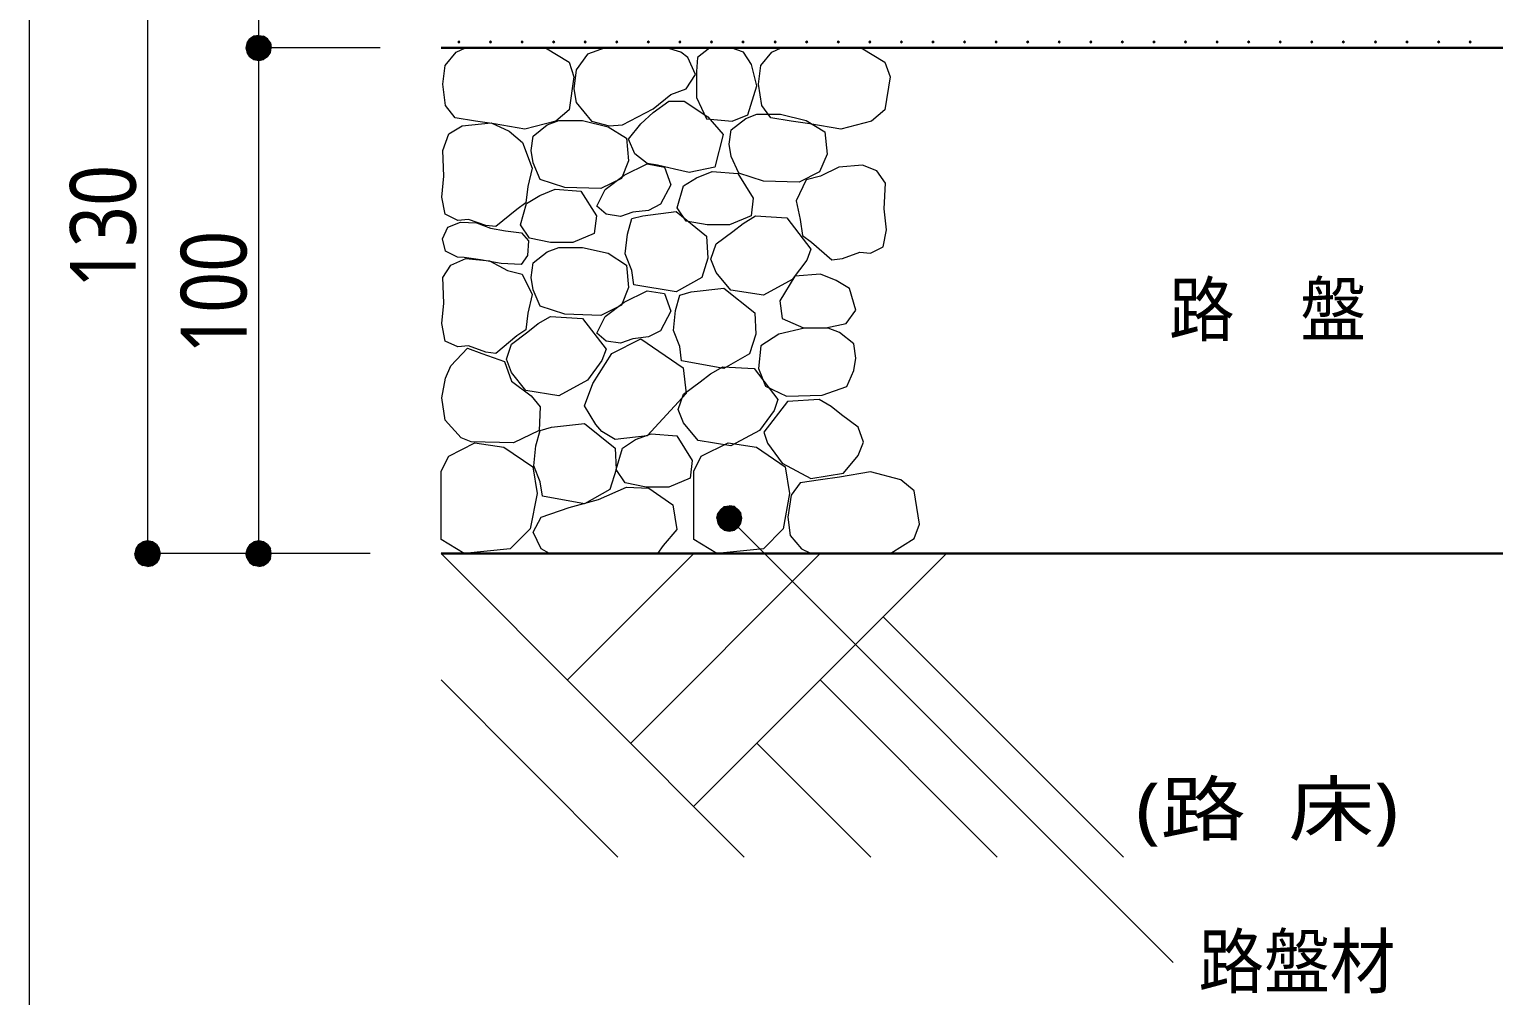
# Model space of a CAD drawing. Header units: millimetres. Extents: x 0 to 420, y 0 to 297.
# Drawn here: x 302.2 to 360.1, y 74.8 to 113 of the extents above; entities that cross this region are included whole.
import ezdxf
from ezdxf.enums import TextEntityAlignment as Align

# ---------------------------------------------------------------- set-up
doc = ezdxf.new("R2010")
doc.units = ezdxf.units.MM
doc.styles.add('kst32b', font='NotoSansJP-Variable.ttf')

msp = doc.modelspace()

# ---------------------------------------------------------------- hatches: boundary and pattern name
h = msp.add_hatch(color=7)
h.paths.add_polyline_path([(311.065, 112.712), (310.896, 112.607), (311.256, 112.247), (311.065, 112.712)])
h.paths.add_polyline_path([(310.896, 112.607), (311.256, 112.247), (310.79, 112.437), (310.896, 112.607)])
h.paths.add_polyline_path([(311.256, 112.247), (310.79, 112.437), (310.748, 112.247), (311.256, 112.247)])
h = msp.add_hatch(color=7)
h.paths.add_polyline_path([(311.595, 112.607), (311.446, 112.712), (311.256, 112.247), (311.595, 112.607)])
h.paths.add_polyline_path([(311.446, 112.712), (311.256, 112.247), (311.256, 112.734), (311.446, 112.712)])
h.paths.add_polyline_path([(311.256, 112.247), (311.256, 112.734), (311.065, 112.712), (311.256, 112.247)])
h = msp.add_hatch(color=7)
h.paths.add_polyline_path([(311.721, 112.056), (311.743, 112.247), (311.256, 112.247), (311.721, 112.056)])
h.paths.add_polyline_path([(311.743, 112.247), (311.256, 112.247), (311.721, 112.437), (311.743, 112.247)])
h.paths.add_polyline_path([(311.256, 112.247), (311.721, 112.437), (311.595, 112.607), (311.256, 112.247)])
for points in [[(319.172, 112.522), (319.151, 112.501), (319.13, 112.48), (319.151, 112.459), (319.172, 112.437), (319.193, 112.459), (319.214, 112.48), (319.193, 112.501), (319.172, 112.522)], [(320.421, 112.522), (320.4, 112.501), (320.379, 112.48), (320.4, 112.459), (320.421, 112.437), (320.442, 112.459), (320.463, 112.48), (320.442, 112.501), (320.421, 112.522)], [(321.67, 112.522), (321.649, 112.501), (321.628, 112.48), (321.649, 112.459), (321.67, 112.437), (321.691, 112.459), (321.712, 112.48), (321.691, 112.501), (321.67, 112.522)], [(322.919, 112.522), (322.898, 112.501), (322.876, 112.48), (322.898, 112.459), (322.919, 112.437), (322.94, 112.459), (322.961, 112.48), (322.94, 112.501), (322.919, 112.522)], [(324.168, 112.522), (324.146, 112.501), (324.125, 112.48), (324.146, 112.459), (324.168, 112.437), (324.189, 112.459), (324.21, 112.48), (324.189, 112.501), (324.168, 112.522)], [(325.416, 112.522), (325.395, 112.501), (325.374, 112.48), (325.395, 112.459), (325.416, 112.437), (325.437, 112.459), (325.459, 112.48), (325.437, 112.501), (325.416, 112.522)], [(326.665, 112.522), (326.644, 112.501), (326.623, 112.48), (326.644, 112.459), (326.665, 112.437), (326.686, 112.459), (326.707, 112.48), (326.686, 112.501), (326.665, 112.522)], [(327.914, 112.522), (327.893, 112.501), (327.872, 112.48), (327.893, 112.459), (327.914, 112.437), (327.935, 112.459), (327.956, 112.48), (327.935, 112.501), (327.914, 112.522)], [(329.163, 112.522), (329.142, 112.501), (329.121, 112.48), (329.142, 112.459), (329.163, 112.437), (329.184, 112.459), (329.205, 112.48), (329.184, 112.501), (329.163, 112.522)], [(330.412, 112.522), (330.391, 112.501), (330.369, 112.48), (330.391, 112.459), (330.412, 112.437), (330.433, 112.459), (330.454, 112.48), (330.433, 112.501), (330.412, 112.522)], [(331.682, 112.522), (331.661, 112.501), (331.639, 112.48), (331.661, 112.459), (331.682, 112.437), (331.703, 112.459), (331.724, 112.48), (331.703, 112.501), (331.682, 112.522)], [(332.93, 112.522), (332.909, 112.501), (332.888, 112.48), (332.909, 112.459), (332.93, 112.437), (332.952, 112.459), (332.973, 112.48), (332.952, 112.501), (332.93, 112.522)], [(334.179, 112.522), (334.158, 112.501), (334.137, 112.48), (334.158, 112.459), (334.179, 112.437), (334.201, 112.459), (334.222, 112.48), (334.201, 112.501), (334.179, 112.522)], [(335.428, 112.522), (335.407, 112.501), (335.386, 112.48), (335.407, 112.459), (335.428, 112.437), (335.449, 112.459), (335.471, 112.48), (335.449, 112.501), (335.428, 112.522)], [(336.677, 112.522), (336.656, 112.501), (336.635, 112.48), (336.656, 112.459), (336.677, 112.437), (336.698, 112.459), (336.719, 112.48), (336.698, 112.501), (336.677, 112.522)], [(337.926, 112.522), (337.905, 112.501), (337.884, 112.48), (337.905, 112.459), (337.926, 112.437), (337.947, 112.459), (337.968, 112.48), (337.947, 112.501), (337.926, 112.522)], [(339.175, 112.522), (339.154, 112.501), (339.132, 112.48), (339.154, 112.459), (339.175, 112.437), (339.196, 112.459), (339.217, 112.48), (339.196, 112.501), (339.175, 112.522)], [(340.423, 112.522), (340.402, 112.501), (340.381, 112.48), (340.402, 112.459), (340.423, 112.437), (340.445, 112.459), (340.466, 112.48), (340.445, 112.501), (340.423, 112.522)], [(341.672, 112.522), (341.651, 112.501), (341.63, 112.48), (341.651, 112.459), (341.672, 112.437), (341.694, 112.459), (341.715, 112.48), (341.694, 112.501), (341.672, 112.522)], [(342.921, 112.522), (342.9, 112.501), (342.879, 112.48), (342.9, 112.459), (342.921, 112.437), (342.942, 112.459), (342.963, 112.48), (342.942, 112.501), (342.921, 112.522)], [(344.17, 112.522), (344.149, 112.501), (344.128, 112.48), (344.149, 112.459), (344.17, 112.437), (344.191, 112.459), (344.212, 112.48), (344.191, 112.501), (344.17, 112.522)], [(345.419, 112.522), (345.398, 112.501), (345.377, 112.48), (345.398, 112.459), (345.419, 112.437), (345.44, 112.459), (345.461, 112.48), (345.44, 112.501), (345.419, 112.522)], [(346.668, 112.522), (346.646, 112.501), (346.625, 112.48), (346.646, 112.459), (346.668, 112.437), (346.689, 112.459), (346.71, 112.48), (346.689, 112.501), (346.668, 112.522)], [(347.916, 112.522), (347.895, 112.501), (347.874, 112.48), (347.895, 112.459), (347.916, 112.437), (347.938, 112.459), (347.959, 112.48), (347.938, 112.501), (347.916, 112.522)], [(349.165, 112.522), (349.144, 112.501), (349.123, 112.48), (349.144, 112.459), (349.165, 112.437), (349.187, 112.459), (349.208, 112.48), (349.187, 112.501), (349.165, 112.522)], [(350.414, 112.522), (350.393, 112.501), (350.372, 112.48), (350.393, 112.459), (350.414, 112.437), (350.435, 112.459), (350.456, 112.48), (350.435, 112.501), (350.414, 112.522)], [(351.663, 112.522), (351.642, 112.501), (351.621, 112.48), (351.642, 112.459), (351.663, 112.437), (351.684, 112.459), (351.705, 112.48), (351.684, 112.501), (351.663, 112.522)], [(352.912, 112.522), (352.891, 112.501), (352.87, 112.48), (352.891, 112.459), (352.912, 112.437), (352.933, 112.459), (352.954, 112.48), (352.933, 112.501), (352.912, 112.522)], [(354.161, 112.522), (354.139, 112.501), (354.118, 112.48), (354.139, 112.459), (354.161, 112.437), (354.182, 112.459), (354.203, 112.48), (354.182, 112.501), (354.161, 112.522)], [(355.431, 112.522), (355.41, 112.501), (355.388, 112.48), (355.41, 112.459), (355.431, 112.437), (355.452, 112.459), (355.473, 112.48), (355.452, 112.501), (355.431, 112.522)], [(356.679, 112.522), (356.658, 112.501), (356.637, 112.48), (356.658, 112.459), (356.679, 112.437), (356.701, 112.459), (356.722, 112.48), (356.701, 112.501), (356.679, 112.522)], [(357.928, 112.522), (357.907, 112.501), (357.886, 112.48), (357.907, 112.459), (357.928, 112.437), (357.95, 112.459), (357.971, 112.48), (357.95, 112.501), (357.928, 112.522)], [(359.177, 112.522), (359.156, 112.501), (359.135, 112.48), (359.156, 112.459), (359.177, 112.437), (359.198, 112.459), (359.22, 112.48), (359.198, 112.501), (359.177, 112.522)], [(311.065, 111.781), (311.256, 111.739), (311.256, 112.247), (311.065, 111.781)], [(330.327, 93.451), (330.369, 93.641), (329.861, 93.641), (330.327, 93.451)], [(307.044, 92.71), (306.853, 92.752), (306.853, 92.244), (307.044, 92.71)], [(311.446, 92.71), (311.256, 92.752), (311.256, 92.244), (311.446, 92.71)]]:
    msp.add_hatch(color=7).paths.add_polyline_path(points)
h = msp.add_hatch(color=7)
h.paths.add_polyline_path([(310.748, 112.247), (310.79, 112.056), (311.256, 112.247), (310.748, 112.247)])
h.paths.add_polyline_path([(310.79, 112.056), (311.256, 112.247), (310.896, 111.887), (310.79, 112.056)])
h.paths.add_polyline_path([(311.256, 112.247), (310.896, 111.887), (311.065, 111.781), (311.256, 112.247)])
h = msp.add_hatch(color=7)
h.paths.add_polyline_path([(311.256, 111.739), (311.446, 111.781), (311.256, 112.247), (311.256, 111.739)])
h.paths.add_polyline_path([(311.446, 111.781), (311.256, 112.247), (311.595, 111.887), (311.446, 111.781)])
h.paths.add_polyline_path([(311.256, 112.247), (311.595, 111.887), (311.721, 112.056), (311.256, 112.247)])
h = msp.add_hatch(color=7)
h.paths.add_polyline_path([(329.523, 93.98), (329.417, 93.832), (329.861, 93.641), (329.523, 93.98)])
h.paths.add_polyline_path([(329.417, 93.832), (329.861, 93.641), (329.375, 93.641), (329.417, 93.832)])
h.paths.add_polyline_path([(329.861, 93.641), (329.375, 93.641), (329.417, 93.451), (329.861, 93.641)])
h = msp.add_hatch(color=7)
h.paths.add_polyline_path([(330.073, 94.107), (329.861, 94.128), (329.861, 93.641), (330.073, 94.107)])
h.paths.add_polyline_path([(329.861, 94.128), (329.861, 93.641), (329.671, 94.107), (329.861, 94.128)])
h.paths.add_polyline_path([(329.861, 93.641), (329.671, 94.107), (329.523, 93.98), (329.861, 93.641)])
h = msp.add_hatch(color=7)
h.paths.add_polyline_path([(330.369, 93.641), (330.327, 93.832), (329.861, 93.641), (330.369, 93.641)])
h.paths.add_polyline_path([(330.327, 93.832), (329.861, 93.641), (330.221, 93.98), (330.327, 93.832)])
h.paths.add_polyline_path([(329.861, 93.641), (330.221, 93.98), (330.073, 94.107), (329.861, 93.641)])
h = msp.add_hatch(color=7)
h.paths.add_polyline_path([(329.417, 93.451), (329.523, 93.281), (329.861, 93.641), (329.417, 93.451)])
h.paths.add_polyline_path([(329.523, 93.281), (329.861, 93.641), (329.671, 93.176), (329.523, 93.281)])
h.paths.add_polyline_path([(329.861, 93.641), (329.671, 93.176), (329.861, 93.133), (329.861, 93.641)])
h = msp.add_hatch(color=7)
h.paths.add_polyline_path([(329.861, 93.133), (330.073, 93.176), (329.861, 93.641), (329.861, 93.133)])
h.paths.add_polyline_path([(330.073, 93.176), (329.861, 93.641), (330.221, 93.281), (330.073, 93.176)])
h.paths.add_polyline_path([(329.861, 93.641), (330.221, 93.281), (330.327, 93.451), (329.861, 93.641)])
h = msp.add_hatch(color=7)
h.paths.add_polyline_path([(306.853, 92.752), (306.663, 92.71), (306.853, 92.244), (306.853, 92.752)])
h.paths.add_polyline_path([(306.663, 92.71), (306.853, 92.244), (306.493, 92.604), (306.663, 92.71)])
h.paths.add_polyline_path([(306.853, 92.244), (306.493, 92.604), (306.387, 92.435), (306.853, 92.244)])
h = msp.add_hatch(color=7)
h.paths.add_polyline_path([(307.361, 92.244), (307.319, 92.435), (306.853, 92.244), (307.361, 92.244)])
h.paths.add_polyline_path([(307.319, 92.435), (306.853, 92.244), (307.213, 92.604), (307.319, 92.435)])
h.paths.add_polyline_path([(306.853, 92.244), (307.213, 92.604), (307.044, 92.71), (306.853, 92.244)])
h = msp.add_hatch(color=7)
h.paths.add_polyline_path([(311.256, 92.752), (311.065, 92.71), (311.256, 92.244), (311.256, 92.752)])
h.paths.add_polyline_path([(311.065, 92.71), (311.256, 92.244), (310.896, 92.604), (311.065, 92.71)])
h.paths.add_polyline_path([(311.256, 92.244), (310.896, 92.604), (310.79, 92.435), (311.256, 92.244)])
h = msp.add_hatch(color=7)
h.paths.add_polyline_path([(311.743, 92.244), (311.721, 92.435), (311.256, 92.244), (311.743, 92.244)])
h.paths.add_polyline_path([(311.721, 92.435), (311.256, 92.244), (311.595, 92.604), (311.721, 92.435)])
h.paths.add_polyline_path([(311.256, 92.244), (311.595, 92.604), (311.446, 92.71), (311.256, 92.244)])
h = msp.add_hatch(color=7)
h.paths.add_polyline_path([(306.387, 92.435), (306.345, 92.244), (306.853, 92.244), (306.387, 92.435)])
h.paths.add_polyline_path([(306.345, 92.244), (306.853, 92.244), (306.387, 92.054), (306.345, 92.244)])
h.paths.add_polyline_path([(306.853, 92.244), (306.387, 92.054), (306.493, 91.884), (306.853, 92.244)])
h = msp.add_hatch(color=7)
h.paths.add_polyline_path([(306.493, 91.884), (306.663, 91.779), (306.853, 92.244), (306.493, 91.884)])
h.paths.add_polyline_path([(306.663, 91.779), (306.853, 92.244), (306.853, 91.736), (306.663, 91.779)])
h.paths.add_polyline_path([(306.853, 92.244), (306.853, 91.736), (307.044, 91.779), (306.853, 92.244)])
h = msp.add_hatch(color=7)
h.paths.add_polyline_path([(307.044, 91.779), (307.213, 91.884), (306.853, 92.244), (307.044, 91.779)])
h.paths.add_polyline_path([(307.213, 91.884), (306.853, 92.244), (307.319, 92.054), (307.213, 91.884)])
h.paths.add_polyline_path([(306.853, 92.244), (307.319, 92.054), (307.361, 92.244), (306.853, 92.244)])
h = msp.add_hatch(color=7)
h.paths.add_polyline_path([(310.79, 92.435), (310.748, 92.244), (311.256, 92.244), (310.79, 92.435)])
h.paths.add_polyline_path([(310.748, 92.244), (311.256, 92.244), (310.79, 92.054), (310.748, 92.244)])
h.paths.add_polyline_path([(311.256, 92.244), (310.79, 92.054), (310.896, 91.884), (311.256, 92.244)])
h = msp.add_hatch(color=7)
h.paths.add_polyline_path([(310.896, 91.884), (311.065, 91.779), (311.256, 92.244), (310.896, 91.884)])
h.paths.add_polyline_path([(311.065, 91.779), (311.256, 92.244), (311.256, 91.736), (311.065, 91.779)])
h.paths.add_polyline_path([(311.256, 92.244), (311.256, 91.736), (311.446, 91.779), (311.256, 92.244)])
h = msp.add_hatch(color=7)
h.paths.add_polyline_path([(311.446, 91.779), (311.595, 91.884), (311.256, 92.244), (311.446, 91.779)])
h.paths.add_polyline_path([(311.595, 91.884), (311.256, 92.244), (311.721, 92.054), (311.595, 91.884)])
h.paths.add_polyline_path([(311.256, 92.244), (311.721, 92.054), (311.743, 92.244), (311.256, 92.244)])

# ---------------------------------------------------------------- linework, layer by layer
at = {"lineweight": 13}
for points in [[(302.175, 156.993), (302.175, 45.995)], [(316.061, 118.237), (306.853, 118.237), (306.853, 92.244)], [(311.256, 92.244), (311.256, 118.173)], [(316.061, 112.247), (311.213, 112.247)], [(322.601, 112.247), (323.532, 111.675), (323.723, 111.104), (323.532, 109.791), (323.003, 109.347), (321.776, 109.029), (320.569, 109.241), (319.828, 109.347), (319.024, 109.474), (318.643, 109.961), (318.537, 110.807), (318.622, 111.548), (319.066, 112.077), (319.426, 112.247)], [(324.951, 112.247), (324.252, 111.993), (323.808, 111.379), (323.723, 110.617), (323.808, 110.088), (324.421, 109.347), (325.12, 109.156), (325.649, 109.199), (326.856, 109.834), (327.554, 110.405), (328.168, 110.617), (328.528, 111.188), (328.232, 111.866), (327.956, 112.077), (327.385, 112.247)], [(329.099, 112.247), (328.612, 111.866), (328.57, 111.315), (328.57, 110.278), (328.972, 109.432), (329.988, 109.347), (330.602, 109.601), (330.962, 110.744), (330.75, 111.591), (330.433, 112.077), (329.946, 112.247)], [(335.089, 112.247), (336.021, 111.675), (336.232, 111.104), (336.021, 109.791), (335.492, 109.347), (334.285, 109.029), (333.057, 109.241), (332.317, 109.347), (331.512, 109.474), (331.153, 109.961), (331.026, 110.807), (331.11, 111.548), (331.555, 112.077), (331.914, 112.247)], [(336.254, 92.266), (337.185, 92.837), (337.397, 93.409), (337.185, 94.721), (336.656, 95.165), (335.449, 95.483), (334.222, 95.271), (333.481, 95.165), (332.677, 95.038), (332.317, 94.552), (332.19, 93.684), (332.274, 92.964), (332.719, 92.435), (333.079, 92.266)], [(322.749, 92.244), (322.432, 92.435), (322.114, 93.091), (322.432, 93.684), (323.532, 94.065), (324.697, 94.382), (325.797, 94.869), (326.686, 94.827), (327.639, 94.171), (327.787, 93.197), (327.258, 92.562), (327.025, 92.244)], [(329.861, 93.641), (347.43, 76.073)], [(311.256, 92.752), (311.256, 93.239)], [(315.659, 92.244), (306.853, 92.244)], [(318.474, 92.244), (330.454, 80.243)], [(323.469, 87.249), (328.464, 92.244)], [(325.967, 84.751), (333.46, 92.244)], [(328.464, 82.254), (338.455, 92.244)], [(335.957, 89.747), (345.461, 80.243)], [(318.474, 87.249), (325.459, 80.243)], [(333.46, 87.249), (340.466, 80.243)], [(330.962, 84.751), (335.471, 80.243)]]:
    msp.add_lwpolyline(points, dxfattribs=at)
at = {"lineweight": 0}
for points in [[(311.256, 112.247), (310.79, 112.437), (310.748, 112.247)], [(310.896, 112.607), (311.256, 112.247), (310.79, 112.437)], [(311.065, 112.712), (310.896, 112.607), (311.256, 112.247)], [(311.256, 112.247), (311.256, 112.734), (311.065, 112.712)], [(311.446, 112.712), (311.256, 112.247), (311.256, 112.734)], [(311.595, 112.607), (311.446, 112.712), (311.256, 112.247)], [(311.256, 112.247), (311.721, 112.437), (311.595, 112.607)], [(311.743, 112.247), (311.256, 112.247), (311.721, 112.437)], [(319.172, 112.522), (319.151, 112.501), (319.13, 112.48), (319.151, 112.459), (319.172, 112.437), (319.193, 112.459), (319.214, 112.48), (319.193, 112.501)], [(320.421, 112.522), (320.4, 112.501), (320.379, 112.48), (320.4, 112.459), (320.421, 112.437), (320.442, 112.459), (320.463, 112.48), (320.442, 112.501)], [(321.67, 112.522), (321.649, 112.501), (321.628, 112.48), (321.649, 112.459), (321.67, 112.437), (321.691, 112.459), (321.712, 112.48), (321.691, 112.501)], [(322.919, 112.522), (322.898, 112.501), (322.876, 112.48), (322.898, 112.459), (322.919, 112.437), (322.94, 112.459), (322.961, 112.48), (322.94, 112.501)], [(324.168, 112.522), (324.146, 112.501), (324.125, 112.48), (324.146, 112.459), (324.168, 112.437), (324.189, 112.459), (324.21, 112.48), (324.189, 112.501)], [(325.416, 112.522), (325.395, 112.501), (325.374, 112.48), (325.395, 112.459), (325.416, 112.437), (325.437, 112.459), (325.459, 112.48), (325.437, 112.501)], [(326.665, 112.522), (326.644, 112.501), (326.623, 112.48), (326.644, 112.459), (326.665, 112.437), (326.686, 112.459), (326.707, 112.48), (326.686, 112.501)], [(327.914, 112.522), (327.893, 112.501), (327.872, 112.48), (327.893, 112.459), (327.914, 112.437), (327.935, 112.459), (327.956, 112.48), (327.935, 112.501)], [(329.163, 112.522), (329.142, 112.501), (329.121, 112.48), (329.142, 112.459), (329.163, 112.437), (329.184, 112.459), (329.205, 112.48), (329.184, 112.501)], [(330.412, 112.522), (330.391, 112.501), (330.369, 112.48), (330.391, 112.459), (330.412, 112.437), (330.433, 112.459), (330.454, 112.48), (330.433, 112.501)], [(331.682, 112.522), (331.661, 112.501), (331.639, 112.48), (331.661, 112.459), (331.682, 112.437), (331.703, 112.459), (331.724, 112.48), (331.703, 112.501)], [(332.93, 112.522), (332.909, 112.501), (332.888, 112.48), (332.909, 112.459), (332.93, 112.437), (332.952, 112.459), (332.973, 112.48), (332.952, 112.501)], [(334.179, 112.522), (334.158, 112.501), (334.137, 112.48), (334.158, 112.459), (334.179, 112.437), (334.201, 112.459), (334.222, 112.48), (334.201, 112.501)], [(335.428, 112.522), (335.407, 112.501), (335.386, 112.48), (335.407, 112.459), (335.428, 112.437), (335.449, 112.459), (335.471, 112.48), (335.449, 112.501)], [(336.677, 112.522), (336.656, 112.501), (336.635, 112.48), (336.656, 112.459), (336.677, 112.437), (336.698, 112.459), (336.719, 112.48), (336.698, 112.501)], [(337.926, 112.522), (337.905, 112.501), (337.884, 112.48), (337.905, 112.459), (337.926, 112.437), (337.947, 112.459), (337.968, 112.48), (337.947, 112.501)], [(339.175, 112.522), (339.154, 112.501), (339.132, 112.48), (339.154, 112.459), (339.175, 112.437), (339.196, 112.459), (339.217, 112.48), (339.196, 112.501)], [(340.423, 112.522), (340.402, 112.501), (340.381, 112.48), (340.402, 112.459), (340.423, 112.437), (340.445, 112.459), (340.466, 112.48), (340.445, 112.501)], [(341.672, 112.522), (341.651, 112.501), (341.63, 112.48), (341.651, 112.459), (341.672, 112.437), (341.694, 112.459), (341.715, 112.48), (341.694, 112.501)], [(342.921, 112.522), (342.9, 112.501), (342.879, 112.48), (342.9, 112.459), (342.921, 112.437), (342.942, 112.459), (342.963, 112.48), (342.942, 112.501)], [(344.17, 112.522), (344.149, 112.501), (344.128, 112.48), (344.149, 112.459), (344.17, 112.437), (344.191, 112.459), (344.212, 112.48), (344.191, 112.501)], [(345.419, 112.522), (345.398, 112.501), (345.377, 112.48), (345.398, 112.459), (345.419, 112.437), (345.44, 112.459), (345.461, 112.48), (345.44, 112.501)], [(346.668, 112.522), (346.646, 112.501), (346.625, 112.48), (346.646, 112.459), (346.668, 112.437), (346.689, 112.459), (346.71, 112.48), (346.689, 112.501)], [(347.916, 112.522), (347.895, 112.501), (347.874, 112.48), (347.895, 112.459), (347.916, 112.437), (347.938, 112.459), (347.959, 112.48), (347.938, 112.501)], [(349.165, 112.522), (349.144, 112.501), (349.123, 112.48), (349.144, 112.459), (349.165, 112.437), (349.187, 112.459), (349.208, 112.48), (349.187, 112.501)], [(350.414, 112.522), (350.393, 112.501), (350.372, 112.48), (350.393, 112.459), (350.414, 112.437), (350.435, 112.459), (350.456, 112.48), (350.435, 112.501)], [(351.663, 112.522), (351.642, 112.501), (351.621, 112.48), (351.642, 112.459), (351.663, 112.437), (351.684, 112.459), (351.705, 112.48), (351.684, 112.501)], [(352.912, 112.522), (352.891, 112.501), (352.87, 112.48), (352.891, 112.459), (352.912, 112.437), (352.933, 112.459), (352.954, 112.48), (352.933, 112.501)], [(354.161, 112.522), (354.139, 112.501), (354.118, 112.48), (354.139, 112.459), (354.161, 112.437), (354.182, 112.459), (354.203, 112.48), (354.182, 112.501)], [(355.431, 112.522), (355.41, 112.501), (355.388, 112.48), (355.41, 112.459), (355.431, 112.437), (355.452, 112.459), (355.473, 112.48), (355.452, 112.501)], [(356.679, 112.522), (356.658, 112.501), (356.637, 112.48), (356.658, 112.459), (356.679, 112.437), (356.701, 112.459), (356.722, 112.48), (356.701, 112.501)], [(357.928, 112.522), (357.907, 112.501), (357.886, 112.48), (357.907, 112.459), (357.928, 112.437), (357.95, 112.459), (357.971, 112.48), (357.95, 112.501)], [(359.177, 112.522), (359.156, 112.501), (359.135, 112.48), (359.156, 112.459), (359.177, 112.437), (359.198, 112.459), (359.22, 112.48), (359.198, 112.501)], [(310.748, 112.247), (310.79, 112.056), (311.256, 112.247)], [(310.79, 112.056), (311.256, 112.247), (310.896, 111.887)], [(311.256, 112.247), (310.896, 111.887), (311.065, 111.781)], [(311.065, 111.781), (311.256, 111.739), (311.256, 112.247)], [(311.256, 111.739), (311.446, 111.781), (311.256, 112.247)], [(311.446, 111.781), (311.256, 112.247), (311.595, 111.887)], [(311.256, 112.247), (311.595, 111.887), (311.721, 112.056)], [(311.721, 112.056), (311.743, 112.247), (311.256, 112.247)], [(329.523, 93.98), (329.417, 93.832), (329.861, 93.641)], [(329.861, 93.641), (329.671, 94.107), (329.523, 93.98)], [(329.861, 94.128), (329.861, 93.641), (329.671, 94.107)], [(330.073, 94.107), (329.861, 94.128), (329.861, 93.641)], [(329.861, 93.641), (330.221, 93.98), (330.073, 94.107)], [(330.327, 93.832), (329.861, 93.641), (330.221, 93.98)], [(329.417, 93.832), (329.861, 93.641), (329.375, 93.641)], [(329.861, 93.641), (329.375, 93.641), (329.417, 93.451)], [(329.417, 93.451), (329.523, 93.281), (329.861, 93.641)], [(329.523, 93.281), (329.861, 93.641), (329.671, 93.176)], [(329.861, 93.641), (329.671, 93.176), (329.861, 93.133)], [(330.369, 93.641), (330.327, 93.832), (329.861, 93.641)], [(329.861, 93.133), (330.073, 93.176), (329.861, 93.641)], [(330.073, 93.176), (329.861, 93.641), (330.221, 93.281)], [(329.861, 93.641), (330.221, 93.281), (330.327, 93.451)], [(330.327, 93.451), (330.369, 93.641), (329.861, 93.641)], [(306.663, 92.71), (306.853, 92.244), (306.493, 92.604)], [(306.853, 92.752), (306.663, 92.71), (306.853, 92.244)], [(307.044, 92.71), (306.853, 92.752), (306.853, 92.244)], [(306.853, 92.244), (307.213, 92.604), (307.044, 92.71)], [(311.065, 92.71), (311.256, 92.244), (310.896, 92.604)], [(311.256, 92.752), (311.065, 92.71), (311.256, 92.244)], [(311.446, 92.71), (311.256, 92.752), (311.256, 92.244)], [(311.256, 92.244), (311.595, 92.604), (311.446, 92.71)], [(306.387, 92.435), (306.345, 92.244), (306.853, 92.244)], [(306.345, 92.244), (306.853, 92.244), (306.387, 92.054)], [(306.853, 92.244), (306.493, 92.604), (306.387, 92.435)], [(306.853, 92.244), (306.387, 92.054), (306.493, 91.884)], [(306.493, 91.884), (306.663, 91.779), (306.853, 92.244)], [(306.663, 91.779), (306.853, 92.244), (306.853, 91.736)], [(307.319, 92.435), (306.853, 92.244), (307.213, 92.604)], [(307.361, 92.244), (307.319, 92.435), (306.853, 92.244)], [(306.853, 92.244), (306.853, 91.736), (307.044, 91.779)], [(307.044, 91.779), (307.213, 91.884), (306.853, 92.244)], [(307.213, 91.884), (306.853, 92.244), (307.319, 92.054)], [(306.853, 92.244), (307.319, 92.054), (307.361, 92.244)], [(310.79, 92.435), (310.748, 92.244), (311.256, 92.244)], [(310.748, 92.244), (311.256, 92.244), (310.79, 92.054)], [(311.256, 92.244), (310.896, 92.604), (310.79, 92.435)], [(311.256, 92.244), (310.79, 92.054), (310.896, 91.884)], [(310.896, 91.884), (311.065, 91.779), (311.256, 92.244)], [(311.065, 91.779), (311.256, 92.244), (311.256, 91.736)], [(311.721, 92.435), (311.256, 92.244), (311.595, 92.604)], [(311.743, 92.244), (311.721, 92.435), (311.256, 92.244)], [(311.256, 92.244), (311.256, 91.736), (311.446, 91.779)], [(311.446, 91.779), (311.595, 91.884), (311.256, 92.244)], [(311.595, 91.884), (311.256, 92.244), (311.721, 92.054)], [(311.256, 92.244), (311.721, 92.054), (311.743, 92.244)]]:
    msp.add_lwpolyline(points, close=True, dxfattribs=at)
at = {"lineweight": 30}
for points in [[(318.474, 112.247), (383.455, 112.247)], [(318.474, 92.244), (383.455, 92.244)]]:
    msp.add_lwpolyline(points, dxfattribs=at)
at = {"lineweight": 13}
for points in [[(327.025, 107.611), (326.623, 107.675), (326.136, 108.056), (325.882, 108.627), (326.369, 109.241), (326.856, 109.686), (327.47, 110.13), (328.083, 110.13), (329.015, 109.516), (329.629, 108.818), (329.29, 107.527), (328.274, 107.315), (327.702, 107.442)], [(329.946, 107.95), (329.861, 108.437), (329.946, 109.008), (330.518, 109.453), (330.962, 109.622), (331.893, 109.622), (332.909, 109.368), (333.65, 108.924), (333.735, 108.035), (333.438, 107.336), (332.634, 106.934), (331.216, 106.976), (330.242, 107.294)], [(319.553, 105.452), (319.13, 105.41), (318.622, 105.664), (318.495, 106.341), (318.579, 107.167), (318.537, 108.183), (318.77, 108.839), (319.299, 109.156), (320.442, 109.284), (321.162, 108.945), (321.691, 108.5), (322.072, 107.484), (321.903, 106.765), (321.818, 106.109), (321.458, 105.854), (320.633, 105.177), (320.23, 105.22)], [(322.114, 107.696), (322.03, 108.183), (322.114, 108.754), (322.665, 109.199), (323.13, 109.368), (324.062, 109.368), (325.078, 109.114), (325.797, 108.67), (325.882, 107.781), (325.607, 107.082), (324.781, 106.68), (323.363, 106.722), (322.389, 107.04)], [(326.051, 105.749), (325.564, 105.579), (324.993, 105.664), (324.633, 105.981), (324.951, 106.638), (325.713, 107.209), (326.623, 107.654), (327.3, 107.527), (327.554, 106.828), (327.152, 106.066), (326.665, 105.812)], [(328.994, 105.241), (328.168, 105.389), (327.808, 105.918), (328.062, 106.786), (328.57, 107.103), (329.184, 107.357), (330.2, 107.273), (330.814, 106.299), (330.729, 105.6), (329.882, 105.241)], [(335.026, 104.161), (335.449, 104.119), (335.957, 104.373), (336.084, 105.05), (336, 105.876), (336.042, 106.892), (335.703, 107.379), (335.132, 107.611), (334.201, 107.527), (333.481, 107.167), (332.909, 107.019), (332.507, 106.193), (332.677, 105.452), (332.761, 104.817), (333.121, 104.563), (333.925, 103.865), (334.349, 103.907)], [(322.792, 104.542), (321.966, 104.712), (321.606, 105.241), (321.839, 106.087), (322.368, 106.405), (322.982, 106.659), (323.998, 106.574), (324.612, 105.6), (324.527, 104.902), (323.681, 104.542)], [(326.009, 103.441), (325.755, 104.098), (325.84, 104.881), (326.009, 105.495), (326.454, 105.6), (327.766, 105.77), (328.972, 104.796), (329.015, 103.928), (328.782, 103.166), (327.766, 102.595), (326.094, 102.87)], [(329.925, 102.658), (329.353, 103.357), (329.142, 103.886), (329.353, 104.5), (330.01, 104.987), (330.412, 105.304), (330.898, 105.6), (332.147, 105.516), (333.1, 104.288), (332.93, 103.844), (332.359, 103.082), (331.216, 102.468)], [(319.384, 103.95), (319.109, 103.971), (318.643, 104.204), (318.516, 104.69), (318.728, 105.156), (319.236, 105.346), (319.871, 105.325), (320.421, 105.114), (321.014, 105.008), (321.649, 104.923), (321.924, 104.606), (321.882, 104.034), (321.628, 103.674), (320.844, 103.717), (320.019, 103.865)], [(322.114, 102.679), (322.03, 103.166), (322.114, 103.738), (322.665, 104.182), (323.13, 104.352), (324.062, 104.352), (325.078, 104.119), (325.797, 103.653), (325.882, 102.764), (325.607, 102.066), (324.781, 101.663), (323.363, 101.706), (322.389, 102.023)], [(319.553, 100.457), (319.13, 100.415), (318.622, 100.647), (318.495, 101.346), (318.579, 102.15), (318.537, 103.166), (318.855, 103.653), (319.447, 103.907), (320.379, 103.822), (321.098, 103.441), (321.67, 103.293), (322.072, 102.489), (321.903, 101.748), (321.818, 101.092), (321.458, 100.859), (320.633, 100.161), (320.23, 100.203)], [(333.693, 101.177), (334.497, 101.346), (334.878, 101.875), (334.624, 102.722), (334.095, 103.039), (333.481, 103.293), (332.465, 103.209), (331.872, 102.235), (331.957, 101.537), (332.804, 101.177)], [(326.051, 100.732), (325.564, 100.563), (324.993, 100.647), (324.633, 100.965), (324.951, 101.621), (325.713, 102.193), (326.623, 102.637), (327.3, 102.531), (327.554, 101.833), (327.152, 101.05), (326.665, 100.817)], [(327.914, 100.436), (327.66, 101.071), (327.745, 101.854), (327.914, 102.468), (328.359, 102.595), (329.65, 102.743), (330.877, 101.769), (330.92, 100.923), (330.666, 100.139), (329.65, 99.568), (327.978, 99.864)], [(321.818, 98.7), (321.246, 99.399), (321.056, 99.928), (321.246, 100.521), (321.903, 101.007), (322.305, 101.346), (322.792, 101.621), (324.062, 101.537), (324.993, 100.33), (324.824, 99.886), (324.252, 99.102), (323.13, 98.488)], [(334.793, 99.483), (334.878, 99.97), (334.793, 100.542), (334.222, 100.986), (333.777, 101.155), (332.846, 101.155), (331.83, 100.923), (331.11, 100.457), (331.026, 99.568), (331.301, 98.87), (332.126, 98.467), (333.544, 98.51), (334.518, 98.848)], [(319.659, 96.668), (319.257, 96.816), (318.622, 97.515), (318.495, 98.404), (318.643, 99.187), (318.855, 99.674), (319.511, 100.372), (320.082, 100.161), (320.971, 99.843), (321.246, 99.06), (322.03, 98.488), (322.389, 98.044), (322.347, 97.113), (321.331, 96.626)], [(324.824, 97.07), (324.591, 97.346), (324.146, 98.086), (324.464, 98.975), (325.226, 100.161), (326.369, 100.732), (328.041, 99.589), (328.168, 98.573), (326.623, 96.901), (325.353, 96.753)], [(328.634, 96.711), (328.062, 97.409), (327.85, 97.938), (328.062, 98.552), (328.718, 99.039), (329.121, 99.356), (329.607, 99.631), (330.856, 99.568), (331.787, 98.34), (331.639, 97.896), (331.068, 97.113), (329.925, 96.499)], [(334.391, 95.419), (334.962, 96.118), (335.174, 96.647), (334.962, 97.24), (334.306, 97.727), (333.904, 98.065), (333.417, 98.34), (332.169, 98.256), (331.237, 97.049), (331.385, 96.605), (331.957, 95.821), (333.1, 95.208)], [(322.389, 95.081), (322.136, 95.716), (322.22, 96.499), (322.389, 97.113), (322.834, 97.24), (324.146, 97.388), (325.353, 96.414), (325.395, 95.568), (325.141, 94.784), (324.146, 94.213), (322.474, 94.509)], [(326.58, 94.869), (325.755, 95.038), (325.395, 95.568), (325.649, 96.414), (326.157, 96.753), (326.771, 96.986), (327.787, 96.901), (328.401, 95.927), (328.316, 95.229), (327.47, 94.869)], [(318.474, 95.504), (318.77, 96.097), (319.807, 96.626), (320.95, 96.456), (322.093, 95.673), (322.262, 94.615), (321.987, 93.218), (321.204, 92.435), (319.384, 92.244), (318.474, 92.795)], [(328.464, 95.504), (328.761, 96.097), (329.819, 96.626), (330.941, 96.456), (332.084, 95.673), (332.253, 94.615), (331.999, 93.218), (331.216, 92.435), (329.375, 92.244), (328.464, 92.795)]]:
    msp.add_lwpolyline(points, close=True, dxfattribs=at)

# ---------------------------------------------------------------- texts
at = {"style": 'kst32b'}
for s, height, p, p2 in [('130', 2.5989, (306.387, 102.743), (306.387, 107.616)), ('100', 2.5989, (310.769, 100.139), (310.769, 105.012)), ('路\u3000盤', 2.0791, (347.26, 100.859), (355.057, 100.859)), ('(路  床)', 2.0791, (345.948, 81.111), (356.344, 81.111)), ('路盤材', 2.0791, (348.425, 75.078), (356.221, 75.078))]:
    msp.add_text(s, height=height, dxfattribs=at).set_placement(p, p2, align=Align.FIT)

doc.saveas('drawing.dxf')
